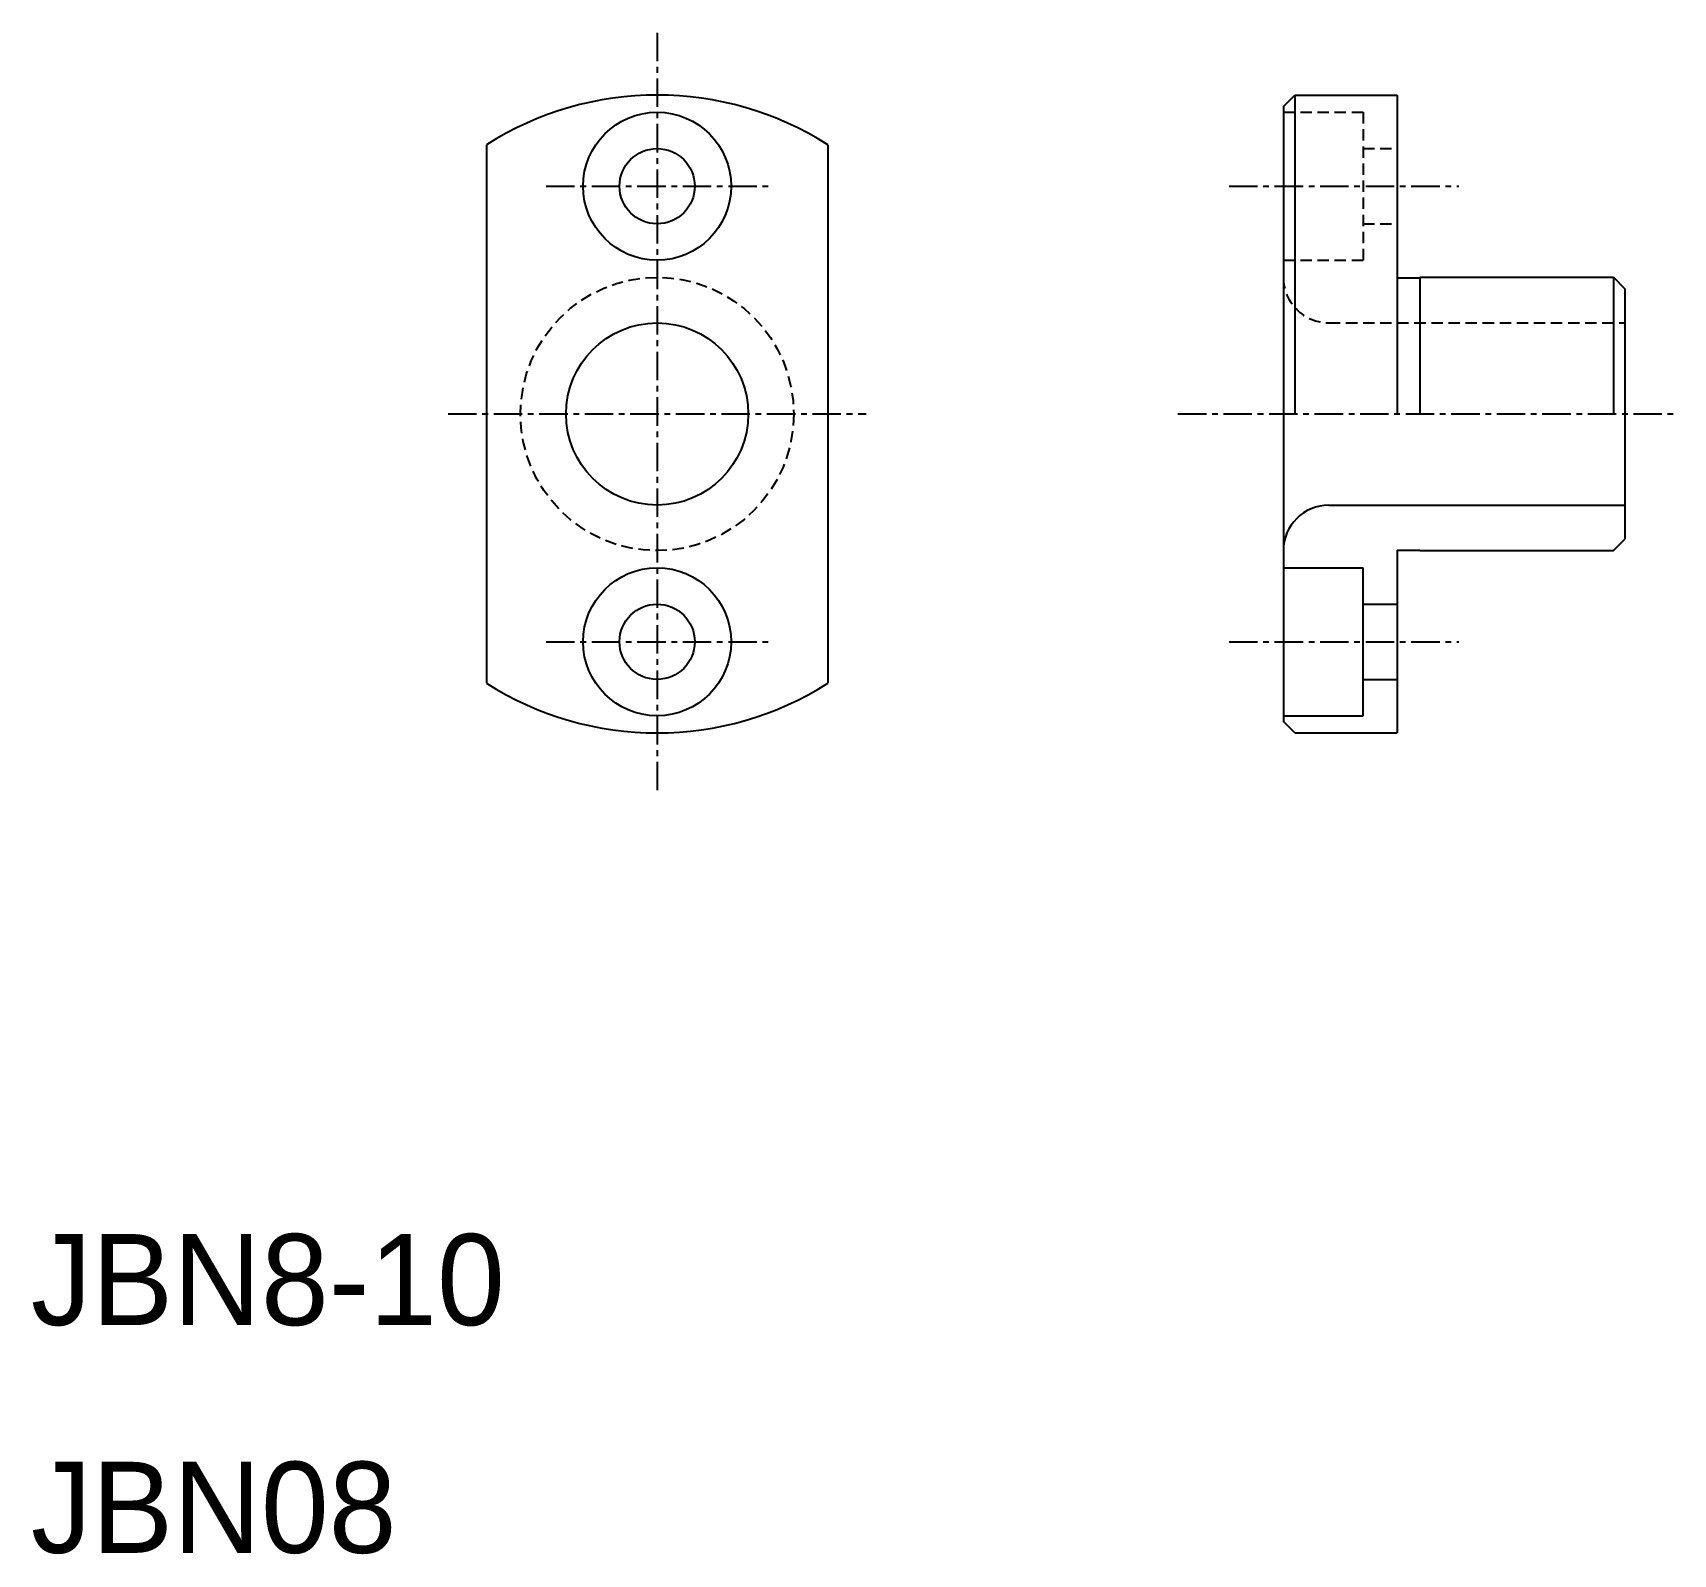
# Model space of a CAD drawing. Extents: x 10.1 to 82.1, y 9.9 to 76.7.
import ezdxf

# ---------------------------------------------------------------- set-up
doc = ezdxf.new("R2010")
doc.units = 0
doc.linetypes.add('CENTER', pattern=[2, 1.25, -0.25, 0.25, -0.25])
doc.linetypes.add('DASHED', pattern=[0.75, 0.5, -0.25])
doc.layers.get('0').update_dxf_attribs({"linetype": 'CONTINUOUS'})
doc.layers.add('CENTER', color=1, linetype='CENTER')

msp = doc.modelspace()

# ---------------------------------------------------------------- linework, layer by layer
at = {"color": 7, "linetype": 'CONTINUOUS'}
for p, q in [((65, 73.5), (65.5, 74)), ((65, 73.5), (65, 46.5)), ((65.5, 74), (65.5, 60)), ((65.5, 74), (70, 74)), ((66.625, 74), (66.625, 74)), ((67.75, 74), (67.75, 74)), ((70, 74), (70, 60)), ((30, 71.822), (30, 48.178)), ((45, 71.822), (45, 48.178)), ((70, 65.975), (71, 65.975)), ((71, 66), (79.5, 66)), ((71, 66), (71, 60)), ((79.5, 66), (79.5, 60)), ((79.5, 66), (80, 65.5)), ((80, 65.5), (80, 54.5)), ((67, 56), (80, 56)), ((79.5, 54), (80, 54.5)), ((70, 54.025), (70, 46)), ((70, 54.025), (71, 54.025)), ((71, 54.025), (71, 54)), ((71, 54), (79.5, 54)), ((65, 53.25), (68.5, 53.25)), ((68.5, 46.75), (68.5, 53.25)), ((68.5, 51.65), (70, 51.65)), ((68.5, 48.35), (70, 48.35)), ((65, 46.75), (68.5, 46.75)), ((65.5, 46), (65, 46.5)), ((65.5, 46), (70, 46))]:
    msp.add_line(p, q, dxfattribs=at)
at = {"color": 3, "linetype": 'DASHED'}
for p, q in [((65, 73.25), (68.5, 73.25)), ((68.5, 73.25), (68.5, 66.75)), ((68.5, 71.65), (70, 71.65)), ((68.5, 68.35), (70, 68.35)), ((65, 66.75), (68.5, 66.75)), ((67, 64), (80, 64))]:
    msp.add_line(p, q, dxfattribs=at)
at = {"color": 7, "linetype": 'CONTINUOUS'}
for centre, radius in [((37.5, 70), 3.25), ((37.5, 70), 1.65), ((37.5, 60), 4), ((37.5, 50), 3.25), ((37.5, 50), 1.65)]:
    msp.add_circle(centre, radius, dxfattribs=at)
at = {"color": 3, "linetype": 'DASHED'}
msp.add_circle((37.5, 60), 6, dxfattribs=at)
at = {"color": 7, "linetype": 'CONTINUOUS'}
for centre, radius, start, end in [((37.5, 60), 14, 57.60763, 122.39237), ((67, 54), 2, 90, 180), ((37.5, 60), 14, 237.60763, 302.39237)]:
    msp.add_arc(centre, radius, start, end, dxfattribs=at)
at = {"color": 3, "linetype": 'DASHED'}
msp.add_arc((67, 66), 2, 180, 270, dxfattribs=at)
at = {"layer": 'CENTER', "color": 1, "linetype": 'CENTER'}
for p, q in [((37.5, 76.735), (37.5, 43.265)), ((32.627, 70), (42.373, 70)), ((62.615, 70), (72.711, 70)), ((28.323, 60), (46.677, 60)), ((60.371, 60), (82.119, 60)), ((32.627, 50), (42.373, 50)), ((62.615, 50), (72.711, 50))]:
    msp.add_line(p, q, dxfattribs=at)

# ---------------------------------------------------------------- texts
at = {"color": 7, "linetype": 'CONTINUOUS'}
for s, p in [('JBN8-10', (10, 20)), ('JBN08', (10, 10))]:
    msp.add_text(s, height=4, dxfattribs=at).set_placement(p)

doc.saveas('drawing.dxf')
